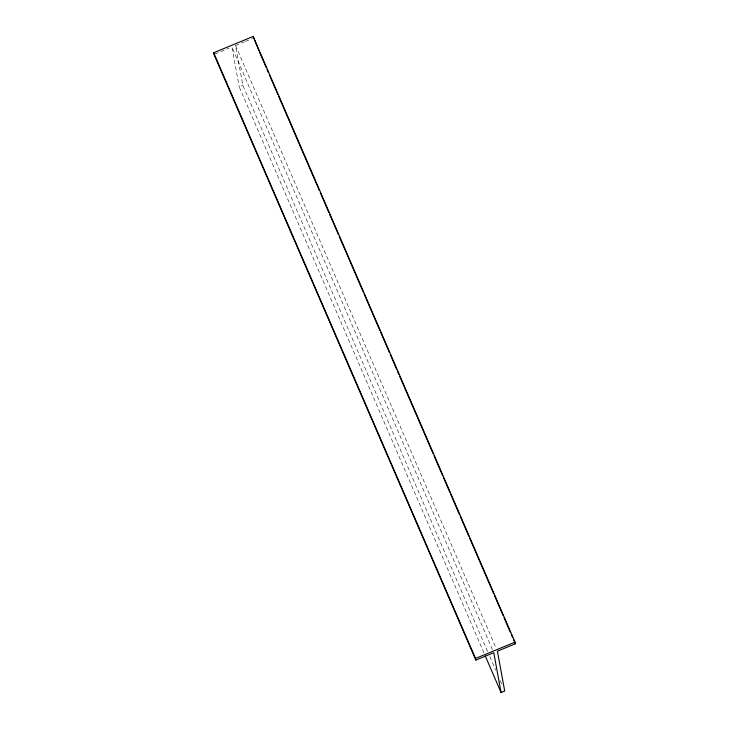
<?xml version="1.0" encoding="UTF-8"?>
<svg xmlns="http://www.w3.org/2000/svg" width="729" height="729" viewBox="0 0 729 729"><rect width="100%" height="100%" fill="white"/><g stroke="black" fill="none" stroke-linecap="round" stroke-linejoin="round"><path stroke-width="0.55" stroke-dasharray="3.65 2.73" d="M214.973 54.01L228.915 48.251M487.555 651.371L242.857 85.375L235.54 45.517L244.507 41.808M245.5 41.398L252.471 38.519M483.928 652.865L239.221 86.869L242.857 85.375M235.54 45.517L496.048 648.063M492.412 649.557L231.904 47.011L239.221 86.869M489.815 656.592L495.684 670.161M500.194 680.604L502.008 684.786"/><path stroke-width="1.09" d="M501.078 692.55L493.761 652.692L475.837 660.091L213.98 54.42L213.67 52.752L253.163 36.45L515.02 642.131L515.33 643.789L497.397 651.188L504.714 691.046L501.078 692.55L485.277 656M475.837 660.091L475.527 658.433L515.02 642.131M258.886 50.638L253.163 36.45M259.788 52.734L266.112 67.35M267.014 69.437L268.363 72.572M269.274 74.659L277.849 94.506M278.751 96.593L319.384 190.579M320.286 192.666L328.87 212.504M329.772 214.59L338.347 234.437M339.249 236.524L363.179 291.873M364.081 293.96L379.882 330.51M380.784 332.597L389.368 352.435M390.27 354.522L396.585 369.147M397.487 371.234L398.845 374.369M399.747 376.456L433.154 453.73M434.065 455.816L442.64 475.663M443.542 477.75L449.866 492.367M450.768 494.453L459.343 514.3M460.245 516.387L468.829 536.225M469.731 538.321L493.661 593.661M494.563 595.748L503.138 615.595M504.04 617.682L510.364 632.298M511.266 634.394L512.615 637.52M513.526 639.615L515.33 643.789M213.67 52.752L475.527 658.433"/></g></svg>
